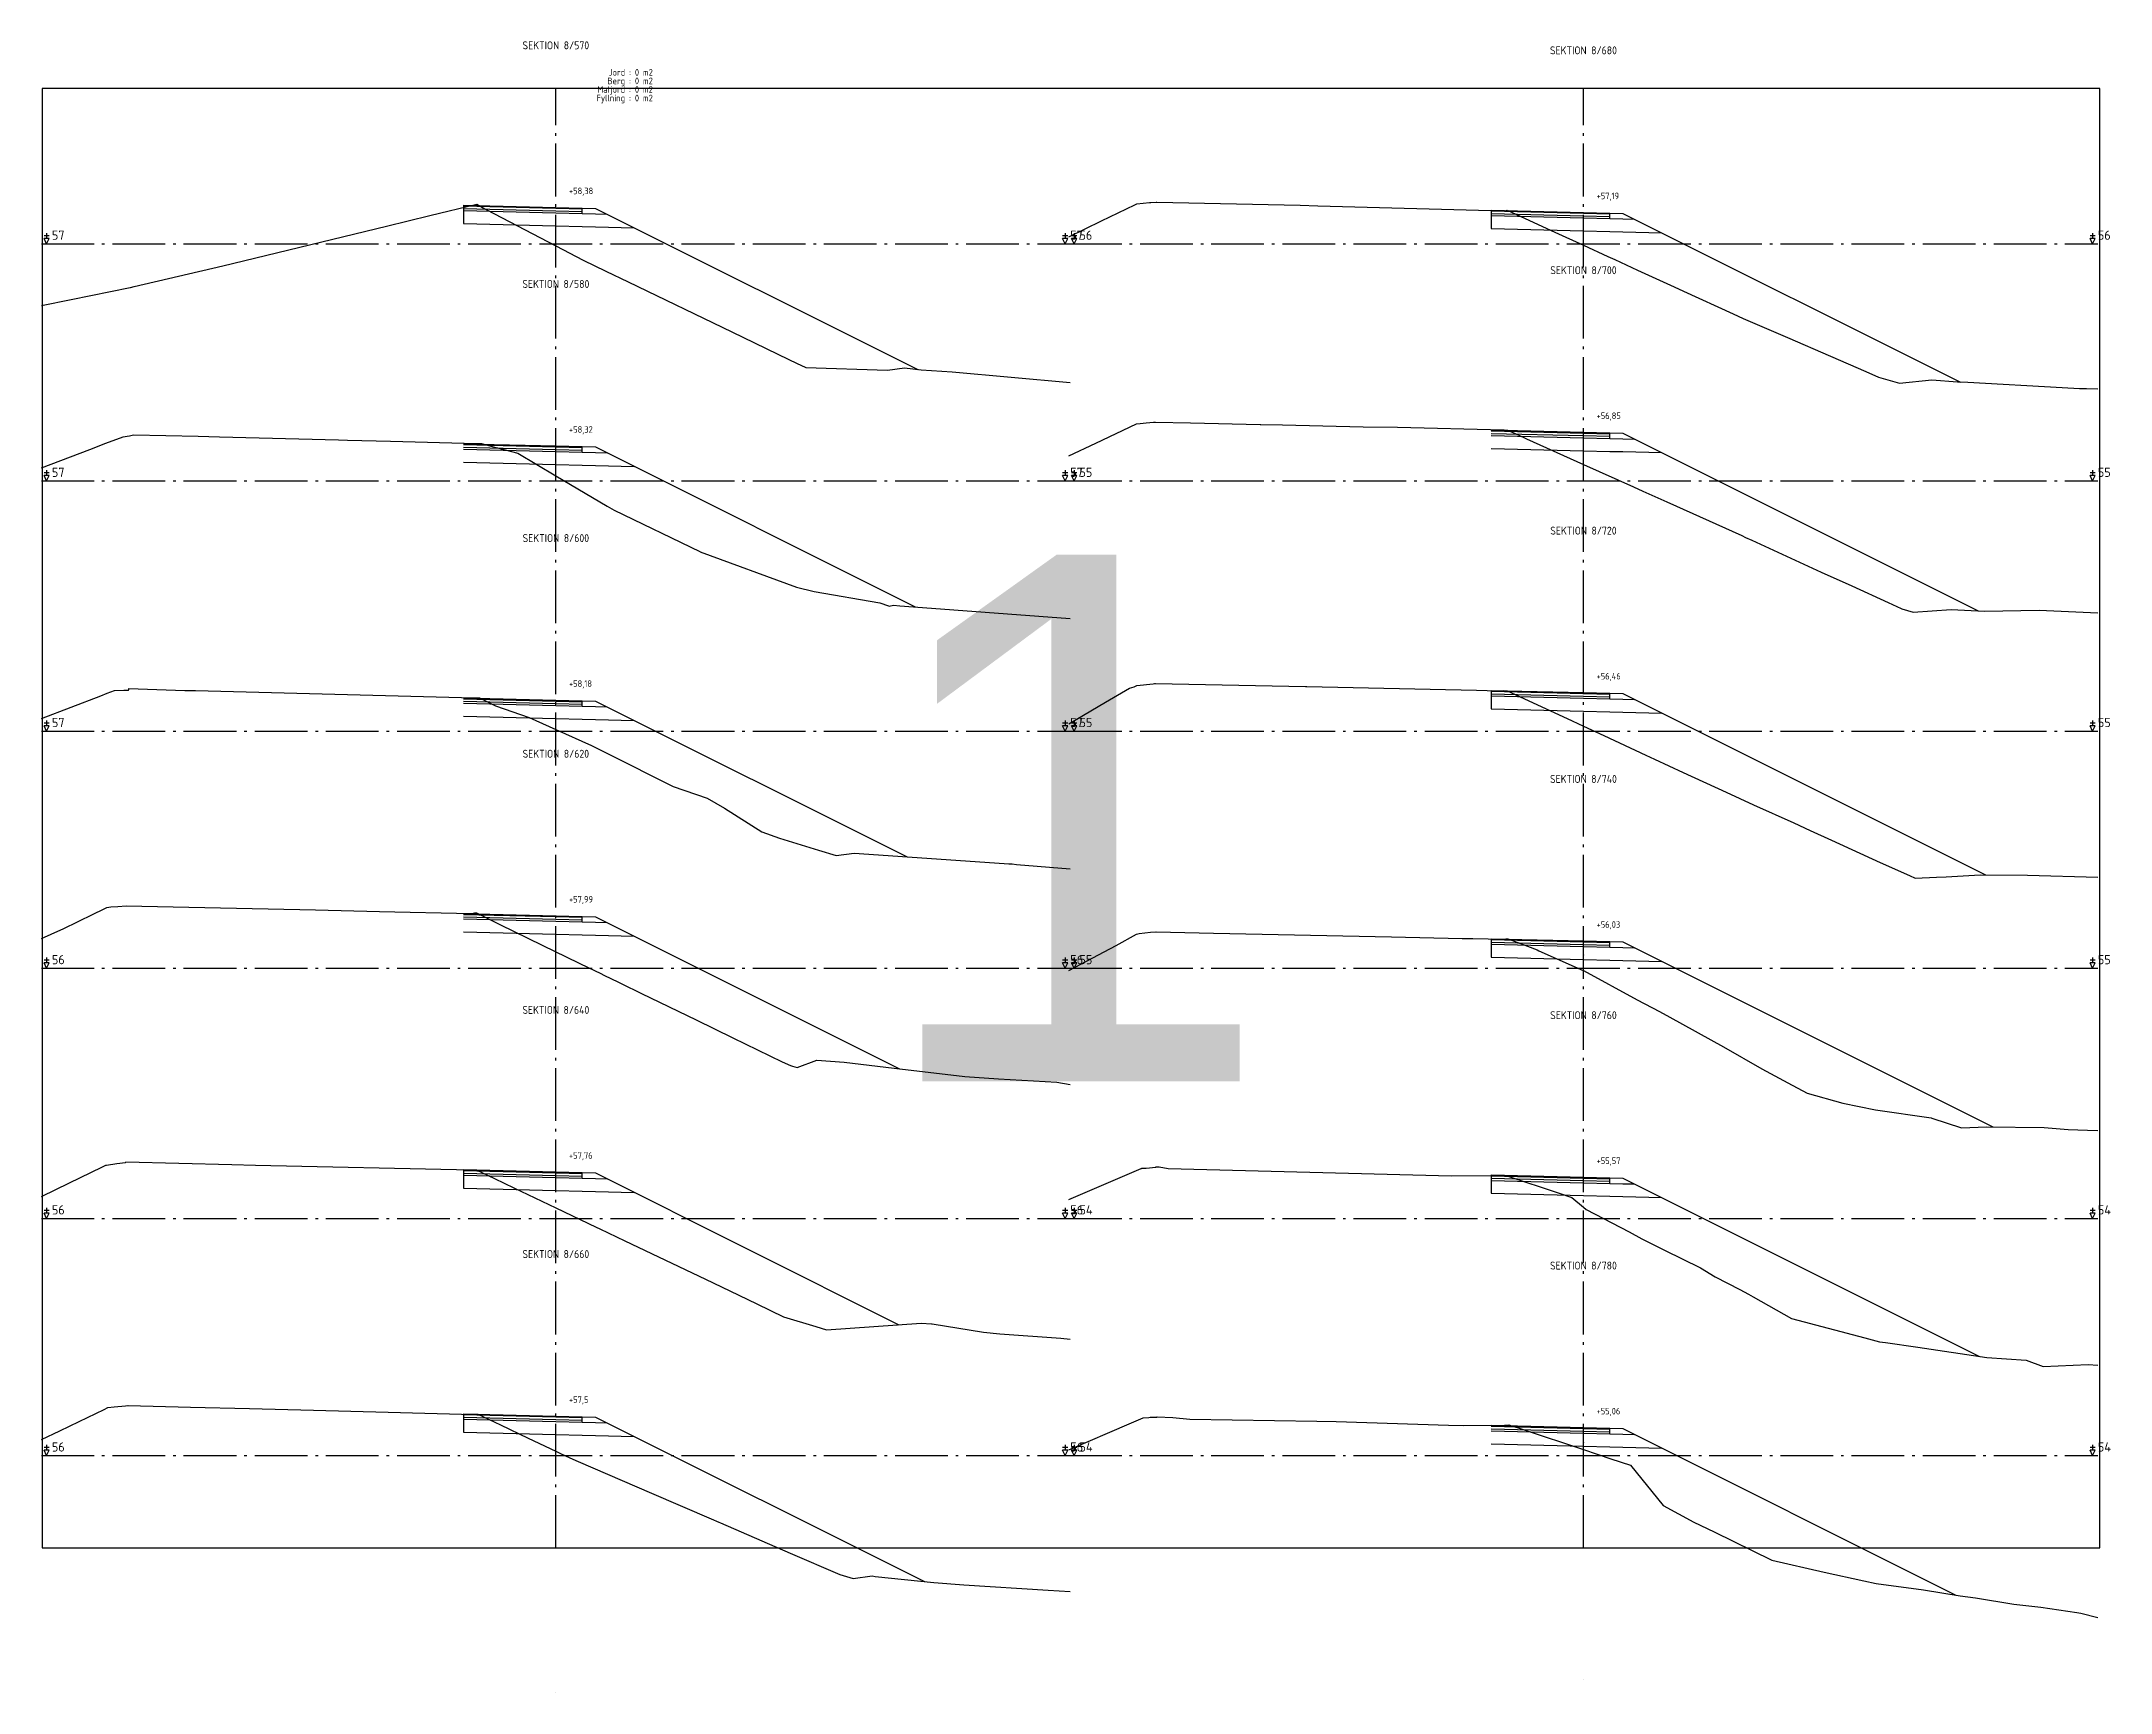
# Model space of a CAD drawing. Header units: metres. Extents: x 164066 to 165347, y 6228109 to 6230364.
# Drawn here: x 164065.9 to 164144.5, y 6229158.7 to 6229221.3 of the extents above; entities that cross this region are included whole.
import ezdxf
from ezdxf.enums import TextEntityAlignment as Align

# ---------------------------------------------------------------- set-up
doc = ezdxf.new("R2010")
doc.units = ezdxf.units.M
doc.header["$LTSCALE"] = 0.1
doc.linetypes.add('CENTRUMLINJE', pattern=[27, 20, -3, 1, -3])
doc.layers.get('DEFPOINTS').update_dxf_attribs({"color": 5})
for name, color, linetype in [('M-000', 7, 'Continuous'), ('M-372A', 3, 'Continuous'), ('M-374C', 6, 'Continuous'), ('M-374D', 4, 'Continuous'), ('M-374E', 4, 'Continuous'), ('M-374F', 4, 'Continuous'), ('M-374G', 4, 'Continuous'), ('M-374O', 4, 'Continuous'), ('M-374P', 4, 'Continuous'), ('M-374Q', 4, 'Continuous'), ('M-378A', 7, 'CENTRUMLINJE'), ('M-378AT', 4, 'Continuous'), ('M-378B', 4, 'CENTRUMLINJE'), ('M-378BT', 4, 'Continuous'), ('M-378CT', 4, 'Continuous'), ('T19202X', 4, 'Continuous')]:
    doc.layers.add(name, color=color, linetype=linetype)
doc.styles.add('ARIAL', font='ARIAL.TTF')
doc.styles.add('ISO35', font='ISO3098', dxfattribs={"height": 3.5})
doc.styles.add('P_ISO_25', font='ISO', dxfattribs={"height": 2.5})
doc.styles.add('P_ISO_30', font='ISO', dxfattribs={"height": 3})

msp = doc.modelspace()

# ---------------------------------------------------------------- linework, layer by layer
at = {"layer": 'DEFPOINTS', "flags": 128}
msp.add_lwpolyline([(164065.944, 6229164.154), (164144.044, 6229164.154), (164144.044, 6229219.554), (164065.944, 6229219.554), (164065.944, 6229164.154)], dxfattribs=at)
at = {"layer": 'M-000'}
msp.add_lwpolyline([(164065.944, 6229164.154), (164144.044, 6229164.154), (164144.044, 6229219.554), (164065.944, 6229219.554), (164065.944, 6229164.154)], dxfattribs=at)
at = {"layer": 'M-372A', "linetype": 'Continuous'}
for points in [[(164065.919, 6229211.312), (164067.047, 6229211.542), (164069.285, 6229211.999), (164069.301, 6229211.997), (164069.441, 6229212.03), (164072.807, 6229212.818), (164079.014, 6229214.323), (164080.666, 6229214.723), (164082.442, 6229215.154), (164082.443, 6229215.154), (164082.444, 6229215.154), (164082.751, 6229214.983), (164082.798, 6229214.956), (164082.805, 6229214.957), (164085.444, 6229213.573), (164086.479, 6229213.031), (164086.484, 6229213.028), (164087.336, 6229212.617), (164088.183, 6229212.208), (164092.127, 6229210.306), (164094.291, 6229209.262), (164094.578, 6229209.124), (164094.932, 6229208.953), (164094.937, 6229208.951), (164098.025, 6229208.85), (164098.682, 6229208.941), (164099.307, 6229208.866), (164100.489, 6229208.786), (164104.969, 6229208.388)], [(164104.919, 6229213.919), (164106.148, 6229214.519), (164107.414, 6229215.137), (164107.489, 6229215.174), (164107.98, 6229215.214), (164108.023, 6229215.218), (164108.226, 6229215.235), (164108.229, 6229215.239), (164108.248, 6229215.232), (164113.688, 6229215.116), (164114.367, 6229215.097), (164121.398, 6229214.904), (164121.465, 6229214.909), (164121.547, 6229214.926), (164122.068, 6229214.687), (164123.36, 6229214.094), (164124.444, 6229213.596), (164125.367, 6229213.173), (164125.632, 6229213.051), (164126.497, 6229212.654), (164127.889, 6229212.015), (164128.242, 6229211.854), (164130.123, 6229210.99), (164130.509, 6229210.823), (164132.187, 6229210.093), (164133.817, 6229209.385), (164135.159, 6229208.801), (164135.638, 6229208.593), (164136.437, 6229208.364), (164137.672, 6229208.49), (164138.637, 6229208.409), (164139.03, 6229208.397), (164142.614, 6229208.198), (164143.274, 6229208.165), (164143.536, 6229208.156), (164143.969, 6229208.146)], [(164065.919, 6229205.142), (164067.752, 6229205.843), (164068.366, 6229206.078), (164069.02, 6229206.328), (164069.172, 6229206.355), (164069.265, 6229206.357), (164069.411, 6229206.405), (164071.865, 6229206.344), (164072.684, 6229206.323), (164077.193, 6229206.211), (164077.538, 6229206.202), (164079.17, 6229206.16), (164082.438, 6229206.075), (164082.502, 6229206.074), (164082.624, 6229206.067), (164083.024, 6229205.961), (164083.228, 6229205.905), (164083.996, 6229205.702), (164085.444, 6229204.843), (164087.391, 6229203.688), (164087.658, 6229203.542), (164090.908, 6229201.973), (164090.927, 6229201.964), (164094.572, 6229200.617), (164095.248, 6229200.457), (164097.745, 6229200.026), (164098.075, 6229199.905), (164098.09, 6229199.898), (164098.253, 6229199.935), (164098.498, 6229199.91), (164099.363, 6229199.849), (164104.969, 6229199.427)], [(164104.919, 6229205.607), (164105.94, 6229206.089), (164107.476, 6229206.815), (164107.616, 6229206.829), (164107.851, 6229206.852), (164108.129, 6229206.878), (164108.199, 6229206.884), (164108.202, 6229206.883), (164109.525, 6229206.855), (164112.17, 6229206.799), (164112.197, 6229206.798), (164113.018, 6229206.779), (164116.081, 6229206.71), (164117.388, 6229206.691), (164121.42, 6229206.593), (164121.439, 6229206.593), (164121.559, 6229206.579), (164121.966, 6229206.396), (164122.287, 6229206.251), (164124.444, 6229205.279), (164126.342, 6229204.424), (164126.703, 6229204.261), (164127.607, 6229203.854), (164130.449, 6229202.573), (164130.596, 6229202.507), (164130.838, 6229202.398), (164133.469, 6229201.193), (164134.624, 6229200.665), (164136.005, 6229200.032), (164136.499, 6229199.806), (164136.533, 6229199.791), (164136.955, 6229199.67), (164138.406, 6229199.77), (164139.67, 6229199.709), (164141.744, 6229199.74), (164143.969, 6229199.643)], [(164065.919, 6229195.632), (164068.17, 6229196.498), (164068.422, 6229196.595), (164068.688, 6229196.698), (164069.045, 6229196.705), (164069.229, 6229196.713), (164069.241, 6229196.742), (164069.241, 6229196.767), (164071.358, 6229196.701), (164071.769, 6229196.691), (164082.35, 6229196.417), (164082.526, 6229196.415), (164082.541, 6229196.415), (164083.023, 6229196.18), (164083.158, 6229196.113), (164084.428, 6229195.669), (164085.444, 6229195.213), (164086.799, 6229194.606), (164087.408, 6229194.303), (164089.892, 6229193.049), (164091.184, 6229192.609), (164091.846, 6229192.226), (164093.264, 6229191.331), (164093.935, 6229191.091), (164095.415, 6229190.633), (164096.087, 6229190.433), (164096.763, 6229190.514), (164102.462, 6229190.133), (164102.63, 6229190.118), (164102.759, 6229190.11), (164102.921, 6229190.095), (164104.969, 6229189.925)], [(164104.919, 6229195.435), (164106.305, 6229196.255), (164107.215, 6229196.79), (164107.39, 6229196.835), (164107.499, 6229196.89), (164108.11, 6229196.95), (164108.164, 6229196.956), (164108.205, 6229196.958), (164108.207, 6229196.959), (164113.899, 6229196.842), (164113.94, 6229196.841), (164120.38, 6229196.709), (164120.786, 6229196.7), (164121.407, 6229196.688), (164121.415, 6229196.689), (164121.545, 6229196.687), (164122.176, 6229196.394), (164124.014, 6229195.539), (164124.444, 6229195.339), (164125.212, 6229194.982), (164126.808, 6229194.241), (164127.137, 6229194.088), (164128.223, 6229193.583), (164129.865, 6229192.834), (164130.904, 6229192.361), (164132.428, 6229191.666), (164133.052, 6229191.382), (164133.863, 6229191.012), (164135.705, 6229190.172), (164136.814, 6229189.667), (164137.029, 6229189.569), (164137.845, 6229189.604), (164138.216, 6229189.619), (164139.501, 6229189.701), (164141.3, 6229189.68), (164143.969, 6229189.606)], [(164065.919, 6229187.285), (164066.658, 6229187.613), (164066.741, 6229187.653), (164067.885, 6229188.205), (164068.272, 6229188.391), (164068.408, 6229188.456), (164068.555, 6229188.48), (164068.817, 6229188.501), (164069.132, 6229188.527), (164069.141, 6229188.525), (164070.926, 6229188.485), (164076.325, 6229188.366), (164078.757, 6229188.312), (164082.254, 6229188.235), (164082.355, 6229188.251), (164082.437, 6229188.249), (164083.063, 6229187.943), (164083.322, 6229187.817), (164085.444, 6229186.781), (164085.787, 6229186.614), (164086.383, 6229186.323), (164087.153, 6229185.947), (164087.262, 6229185.894), (164087.824, 6229185.62), (164087.928, 6229185.569), (164088.696, 6229185.197), (164090.773, 6229184.189), (164092.161, 6229183.516), (164094.038, 6229182.605), (164094.346, 6229182.456), (164094.421, 6229182.433), (164094.605, 6229182.378), (164095.345, 6229182.667), (164096.386, 6229182.587), (164098.286, 6229182.357), (164100.971, 6229182.044), (164102.239, 6229181.955), (164104.458, 6229181.823), (164104.969, 6229181.737)], [(164104.919, 6229186.061), (164106.706, 6229187.017), (164107.48, 6229187.447), (164107.585, 6229187.469), (164108.009, 6229187.521), (164108.211, 6229187.538), (164108.233, 6229187.534), (164110.4, 6229187.488), (164117.163, 6229187.343), (164119.846, 6229187.286), (164119.978, 6229187.283), (164120.249, 6229187.277), (164121.413, 6229187.254), (164121.497, 6229187.262), (164121.575, 6229187.265), (164122.05, 6229187.09), (164122.689, 6229186.855), (164122.749, 6229186.814), (164124.435, 6229186.072), (164124.444, 6229186.067), (164126.487, 6229184.954), (164127.327, 6229184.505), (164127.727, 6229184.299), (164129.76, 6229183.172), (164131.209, 6229182.339), (164132.195, 6229181.808), (164132.94, 6229181.415), (164134.282, 6229181.034), (164135.525, 6229180.78), (164137.644, 6229180.467), (164137.647, 6229180.467), (164137.661, 6229180.466), (164138.792, 6229180.091), (164139.744, 6229180.132), (164141.929, 6229180.107), (164142.842, 6229180.033), (164143.573, 6229180), (164143.969, 6229179.988)], [(164065.919, 6229177.492), (164066.989, 6229178.007), (164067.376, 6229178.193), (164068.242, 6229178.61), (164068.371, 6229178.672), (164068.389, 6229178.674), (164068.78, 6229178.736), (164069.111, 6229178.772), (164069.112, 6229178.777), (164069.129, 6229178.798), (164073.144, 6229178.701), (164074.046, 6229178.679), (164082.26, 6229178.497), (164082.292, 6229178.502), (164082.414, 6229178.498), (164083.115, 6229178.164), (164083.845, 6229177.817), (164085.444, 6229177.055), (164086.978, 6229176.325), (164087.117, 6229176.258), (164088.067, 6229175.806), (164091.123, 6229174.351), (164092.045, 6229173.912), (164093.077, 6229173.412), (164094.083, 6229172.924), (164095.308, 6229172.554), (164095.718, 6229172.431), (164099.308, 6229172.679), (164099.695, 6229172.659), (164099.728, 6229172.657), (164101.675, 6229172.331), (164102.294, 6229172.274), (164104.604, 6229172.104), (164104.969, 6229172.072)], [(164104.919, 6229177.37), (164107.661, 6229178.554), (164107.673, 6229178.555), (164107.685, 6229178.564), (164107.686, 6229178.564), (164107.845, 6229178.565), (164108.212, 6229178.596), (164108.214, 6229178.616), (164108.345, 6229178.613), (164108.682, 6229178.545), (164119.436, 6229178.271), (164121.438, 6229178.29), (164121.543, 6229178.266), (164121.565, 6229178.263), (164121.576, 6229178.259), (164123.482, 6229177.625), (164124.008, 6229177.45), (164124.444, 6229177.079), (164124.541, 6229176.996), (164126.183, 6229176.151), (164126.665, 6229175.886), (164127.517, 6229175.448), (164128.886, 6229174.784), (164129.447, 6229174.44), (164130.377, 6229173.955), (164130.703, 6229173.78), (164130.886, 6229173.68), (164132.345, 6229172.852), (164135.123, 6229172.12), (164135.685, 6229171.976), (164135.903, 6229171.945), (164137.134, 6229171.763), (164139.754, 6229171.374), (164141.251, 6229171.271), (164141.889, 6229171.038), (164143.595, 6229171.105), (164143.969, 6229171.088)], [(164065.919, 6229168.259), (164066.619, 6229168.596), (164067.351, 6229168.949), (164068.299, 6229169.405), (164068.446, 6229169.476), (164068.683, 6229169.497), (164069.11, 6229169.534), (164069.202, 6229169.547), (164069.204, 6229169.553), (164069.217, 6229169.549), (164071.577, 6229169.492), (164073.82, 6229169.438), (164076.247, 6229169.371), (164079.076, 6229169.294), (164082.331, 6229169.205), (164082.434, 6229169.228), (164082.486, 6229169.226), (164083.345, 6229168.818), (164084.395, 6229168.317), (164085.444, 6229167.818), (164085.62, 6229167.734), (164085.974, 6229167.566), (164086.294, 6229167.427), (164089.076, 6229166.225), (164091.344, 6229165.245), (164091.629, 6229165.122), (164091.688, 6229165.097), (164093.258, 6229164.418), (164094.34, 6229163.951), (164096.228, 6229163.135), (164096.73, 6229162.984), (164097.449, 6229163.084), (164097.561, 6229163.066), (164099.787, 6229162.829), (164100.934, 6229162.748), (164104.129, 6229162.544), (164104.969, 6229162.489)], [(164104.919, 6229167.864), (164107.197, 6229168.853), (164107.644, 6229169.047), (164107.728, 6229169.084), (164107.954, 6229169.099), (164108, 6229169.113), (164108.195, 6229169.114), (164108.259, 6229169.115), (164108.261, 6229169.117), (164108.865, 6229169.103), (164109.501, 6229169.033), (164114.322, 6229168.956), (164115.053, 6229168.942), (164119.324, 6229168.812), (164119.904, 6229168.8), (164121.444, 6229168.804), (164121.607, 6229168.813), (164121.644, 6229168.808), (164121.675, 6229168.798), (164121.788, 6229168.76), (164121.934, 6229168.712), (164122.159, 6229168.637), (164124.444, 6229167.877), (164125.482, 6229167.531), (164126.232, 6229167.282), (164127.47, 6229165.751), (164128.634, 6229165.123), (164129.4, 6229164.763), (164131.598, 6229163.68), (164133.578, 6229163.223), (164135.079, 6229162.899), (164135.553, 6229162.802), (164137.347, 6229162.555), (164138.747, 6229162.332), (164139.319, 6229162.255), (164140.782, 6229162.01), (164141.802, 6229161.897), (164143.163, 6229161.694), (164143.315, 6229161.674), (164143.969, 6229161.511)]]:
    msp.add_lwpolyline(points, dxfattribs=at)
at = {"layer": 'M-374C', "linetype": 'Continuous'}
for points in [[(164081.944, 6229215.123), (164085.444, 6229215.036), (164086.444, 6229215.011), (164086.944, 6229214.998), (164099.177, 6229208.882)], [(164120.944, 6229214.933), (164124.444, 6229214.846), (164125.444, 6229214.821), (164125.944, 6229214.808), (164138.749, 6229208.406)], [(164120.944, 6229206.587), (164124.444, 6229206.499), (164125.444, 6229206.474), (164125.944, 6229206.462), (164139.426, 6229199.721)], [(164081.944, 6229206.065), (164085.444, 6229205.978), (164086.444, 6229205.953), (164086.944, 6229205.94), (164099.087, 6229199.869)], [(164081.944, 6229196.419), (164085.444, 6229196.331), (164086.444, 6229196.306), (164086.944, 6229196.294), (164098.772, 6229190.38)], [(164120.944, 6229196.701), (164124.444, 6229196.613), (164125.444, 6229196.588), (164125.944, 6229196.576), (164139.697, 6229189.699)], [(164081.944, 6229188.232), (164085.444, 6229188.145), (164086.444, 6229188.12), (164086.944, 6229188.107), (164098.492, 6229182.333)], [(164120.944, 6229187.274), (164124.444, 6229187.187), (164125.444, 6229187.162), (164125.944, 6229187.149), (164139.983, 6229180.13)], [(164081.944, 6229178.506), (164085.444, 6229178.419), (164086.444, 6229178.394), (164086.944, 6229178.381), (164098.464, 6229172.621)], [(164120.944, 6229178.308), (164124.444, 6229178.22), (164125.444, 6229178.195), (164125.944, 6229178.183), (164139.479, 6229171.415)], [(164081.944, 6229169.24), (164085.444, 6229169.152), (164086.444, 6229169.127), (164086.944, 6229169.115), (164099.441, 6229162.866)], [(164120.944, 6229168.801), (164124.444, 6229168.714), (164125.444, 6229168.689), (164125.944, 6229168.676), (164138.578, 6229162.359)]]:
    msp.add_lwpolyline(points, dxfattribs=at)
at = {"layer": 'M-374D', "linetype": 'Continuous'}
for points in [[(164081.944, 6229215.123), (164081.944, 6229214.423), (164085.444, 6229214.336), (164085.444, 6229214.336), (164086.444, 6229214.311), (164086.944, 6229214.298), (164088.418, 6229214.261)], [(164120.944, 6229214.933), (164120.944, 6229214.233), (164124.444, 6229214.146), (164124.444, 6229214.146), (164125.444, 6229214.121), (164125.944, 6229214.108), (164127.418, 6229214.072)], [(164081.944, 6229205.365), (164085.444, 6229205.277), (164085.444, 6229205.278), (164086.444, 6229205.253), (164086.944, 6229205.24), (164088.418, 6229205.203)], [(164120.944, 6229205.887), (164124.444, 6229205.799), (164124.444, 6229205.799), (164125.444, 6229205.774), (164125.944, 6229205.762), (164127.418, 6229205.725)], [(164120.944, 6229196.701), (164120.944, 6229196), (164124.444, 6229195.913), (164124.444, 6229195.913), (164125.444, 6229195.888), (164125.944, 6229195.876), (164127.418, 6229195.839)], [(164081.944, 6229195.719), (164085.444, 6229195.631), (164085.444, 6229195.631), (164086.444, 6229195.606), (164086.944, 6229195.594), (164088.418, 6229195.557)], [(164081.944, 6229187.532), (164085.444, 6229187.445), (164085.444, 6229187.445), (164086.444, 6229187.42), (164086.944, 6229187.407), (164088.418, 6229187.371)], [(164120.944, 6229187.274), (164120.944, 6229186.574), (164124.444, 6229186.486), (164124.444, 6229186.487), (164125.444, 6229186.462), (164125.944, 6229186.449), (164127.418, 6229186.412)], [(164081.944, 6229178.506), (164081.944, 6229177.806), (164085.444, 6229177.718), (164085.444, 6229177.719), (164086.444, 6229177.694), (164086.944, 6229177.681), (164088.418, 6229177.644)], [(164120.944, 6229178.308), (164120.944, 6229177.608), (164124.444, 6229177.52), (164124.444, 6229177.52), (164125.444, 6229177.495), (164125.944, 6229177.483), (164127.418, 6229177.446)], [(164081.944, 6229169.24), (164081.944, 6229168.54), (164085.444, 6229168.452), (164085.444, 6229168.452), (164086.444, 6229168.427), (164086.944, 6229168.415), (164088.418, 6229168.378)], [(164120.944, 6229168.101), (164124.444, 6229168.014), (164124.444, 6229168.014), (164125.444, 6229167.989), (164125.944, 6229167.976), (164127.418, 6229167.939)]]:
    msp.add_lwpolyline(points, dxfattribs=at)
at = {"layer": 'M-374E', "linetype": 'Continuous'}
for points in [[(164081.944, 6229215.123), (164081.944, 6229214.913), (164085.444, 6229214.826), (164085.444, 6229214.826), (164086.444, 6229214.801), (164086.944, 6229214.788), (164087.386, 6229214.777)], [(164120.944, 6229214.933), (164120.944, 6229214.723), (164124.444, 6229214.636), (164124.444, 6229214.636), (164125.444, 6229214.611), (164125.944, 6229214.598), (164126.386, 6229214.587)], [(164120.944, 6229206.377), (164124.444, 6229206.289), (164124.444, 6229206.289), (164125.444, 6229206.264), (164125.944, 6229206.252), (164126.386, 6229206.241)], [(164081.944, 6229205.855), (164085.444, 6229205.767), (164085.444, 6229205.768), (164086.444, 6229205.743), (164086.944, 6229205.73), (164087.386, 6229205.719)], [(164081.944, 6229196.209), (164085.444, 6229196.121), (164085.444, 6229196.121), (164086.444, 6229196.096), (164086.944, 6229196.084), (164087.386, 6229196.073)], [(164120.944, 6229196.701), (164120.944, 6229196.49), (164124.444, 6229196.403), (164124.444, 6229196.403), (164125.444, 6229196.378), (164125.944, 6229196.366), (164126.386, 6229196.355)], [(164081.944, 6229188.022), (164085.444, 6229187.935), (164085.444, 6229187.935), (164086.444, 6229187.91), (164086.944, 6229187.897), (164087.386, 6229187.886)], [(164120.944, 6229187.274), (164120.944, 6229187.064), (164124.444, 6229186.976), (164124.444, 6229186.977), (164125.444, 6229186.952), (164125.944, 6229186.939), (164126.386, 6229186.928)], [(164081.944, 6229178.506), (164081.944, 6229178.296), (164085.444, 6229178.208), (164085.444, 6229178.209), (164086.444, 6229178.184), (164086.944, 6229178.171), (164087.386, 6229178.16)], [(164120.944, 6229178.308), (164120.944, 6229178.098), (164124.444, 6229178.01), (164124.444, 6229178.01), (164125.444, 6229177.985), (164125.944, 6229177.973), (164126.386, 6229177.962)], [(164081.944, 6229169.24), (164081.944, 6229169.03), (164085.444, 6229168.942), (164085.444, 6229168.942), (164086.444, 6229168.917), (164086.944, 6229168.905), (164087.386, 6229168.894)], [(164120.944, 6229168.591), (164124.444, 6229168.504), (164124.444, 6229168.504), (164125.444, 6229168.479), (164125.944, 6229168.466), (164126.386, 6229168.455)]]:
    msp.add_lwpolyline(points, dxfattribs=at)
at = {"layer": 'M-374F', "linetype": 'Continuous'}
for points in [[(164081.944, 6229215.123), (164081.944, 6229214.913), (164085.444, 6229214.826), (164086.444, 6229214.801), (164086.444, 6229215.011), (164086.944, 6229214.998), (164086.944, 6229214.998)], [(164120.944, 6229214.933), (164120.944, 6229214.723), (164124.444, 6229214.636), (164125.444, 6229214.611), (164125.444, 6229214.821), (164125.944, 6229214.808), (164125.944, 6229214.808)], [(164120.944, 6229206.377), (164124.444, 6229206.289), (164125.444, 6229206.264), (164125.444, 6229206.474), (164125.944, 6229206.462), (164125.944, 6229206.462)], [(164081.944, 6229205.855), (164085.444, 6229205.768), (164086.444, 6229205.743), (164086.444, 6229205.953), (164086.944, 6229205.94), (164086.944, 6229205.94)], [(164081.944, 6229196.209), (164085.444, 6229196.121), (164086.444, 6229196.096), (164086.444, 6229196.306), (164086.944, 6229196.294), (164086.944, 6229196.294)], [(164120.944, 6229196.701), (164120.944, 6229196.491), (164124.444, 6229196.403), (164125.444, 6229196.378), (164125.444, 6229196.588), (164125.944, 6229196.576), (164125.944, 6229196.576)], [(164081.944, 6229188.022), (164085.444, 6229187.935), (164086.444, 6229187.91), (164086.444, 6229188.12), (164086.944, 6229188.107), (164086.944, 6229188.107)], [(164120.944, 6229187.274), (164120.944, 6229187.064), (164124.444, 6229186.977), (164125.444, 6229186.952), (164125.444, 6229187.162), (164125.944, 6229187.149), (164125.944, 6229187.149)], [(164081.944, 6229178.506), (164081.944, 6229178.296), (164085.444, 6229178.209), (164086.444, 6229178.184), (164086.444, 6229178.394), (164086.944, 6229178.381), (164086.944, 6229178.381)], [(164120.944, 6229178.308), (164120.944, 6229178.098), (164124.444, 6229178.01), (164125.444, 6229177.985), (164125.444, 6229178.195), (164125.944, 6229178.183), (164125.944, 6229178.183)], [(164081.944, 6229169.24), (164081.944, 6229169.03), (164085.444, 6229168.942), (164086.444, 6229168.917), (164086.444, 6229169.127), (164086.944, 6229169.115), (164086.944, 6229169.115)], [(164120.944, 6229168.591), (164124.444, 6229168.504), (164125.444, 6229168.479), (164125.444, 6229168.689), (164125.944, 6229168.676), (164125.944, 6229168.676)]]:
    msp.add_lwpolyline(points, dxfattribs=at)
at = {"layer": 'M-374G', "linetype": 'Continuous'}
for points in [[(164081.944, 6229215.123), (164081.944, 6229214.993), (164085.444, 6229214.906), (164086.444, 6229214.881), (164086.444, 6229215.011), (164086.944, 6229214.998), (164086.944, 6229214.998)], [(164120.944, 6229214.933), (164120.944, 6229214.803), (164124.444, 6229214.716), (164125.444, 6229214.691), (164125.444, 6229214.821), (164125.944, 6229214.808), (164125.944, 6229214.808)], [(164120.944, 6229206.457), (164124.444, 6229206.369), (164125.444, 6229206.344), (164125.444, 6229206.474), (164125.944, 6229206.462), (164125.944, 6229206.462)], [(164081.944, 6229205.935), (164085.444, 6229205.848), (164086.444, 6229205.823), (164086.444, 6229205.953), (164086.944, 6229205.94), (164086.944, 6229205.94)], [(164081.944, 6229196.289), (164085.444, 6229196.201), (164086.444, 6229196.176), (164086.444, 6229196.306), (164086.944, 6229196.294), (164086.944, 6229196.294)], [(164120.944, 6229196.701), (164120.944, 6229196.571), (164124.444, 6229196.483), (164125.444, 6229196.458), (164125.444, 6229196.588), (164125.944, 6229196.576), (164125.944, 6229196.576)], [(164081.944, 6229188.102), (164085.444, 6229188.015), (164086.444, 6229187.99), (164086.444, 6229188.12), (164086.944, 6229188.107), (164086.944, 6229188.107)], [(164120.944, 6229187.274), (164120.944, 6229187.144), (164124.444, 6229187.057), (164125.444, 6229187.032), (164125.444, 6229187.162), (164125.944, 6229187.149), (164125.944, 6229187.149)], [(164081.944, 6229178.506), (164081.944, 6229178.376), (164085.444, 6229178.289), (164086.444, 6229178.264), (164086.444, 6229178.394), (164086.944, 6229178.381), (164086.944, 6229178.381)], [(164120.944, 6229178.308), (164120.944, 6229178.178), (164124.444, 6229178.09), (164125.444, 6229178.065), (164125.444, 6229178.195), (164125.944, 6229178.183), (164125.944, 6229178.183)], [(164081.944, 6229169.24), (164081.944, 6229169.11), (164085.444, 6229169.022), (164086.444, 6229168.997), (164086.444, 6229169.127), (164086.944, 6229169.115), (164086.944, 6229169.115)], [(164120.944, 6229168.671), (164124.444, 6229168.584), (164125.444, 6229168.559), (164125.444, 6229168.689), (164125.944, 6229168.676), (164125.944, 6229168.676)]]:
    msp.add_lwpolyline(points, dxfattribs=at)
at = {"layer": 'M-374O', "linetype": 'Continuous'}
for points in [[(164081.944, 6229215.123), (164081.944, 6229215.088), (164085.444, 6229215.001), (164086.444, 6229214.976), (164086.444, 6229215.011), (164086.944, 6229214.998), (164086.944, 6229214.998)], [(164120.944, 6229214.933), (164120.944, 6229214.898), (164124.444, 6229214.811), (164125.444, 6229214.786), (164125.444, 6229214.821), (164125.944, 6229214.808), (164125.944, 6229214.808)], [(164120.944, 6229206.552), (164124.444, 6229206.464), (164125.444, 6229206.439), (164125.444, 6229206.474), (164125.944, 6229206.462), (164125.944, 6229206.462)], [(164081.944, 6229206.03), (164085.444, 6229205.943), (164086.444, 6229205.918), (164086.444, 6229205.953), (164086.944, 6229205.94), (164086.944, 6229205.94)], [(164081.944, 6229196.384), (164085.444, 6229196.296), (164086.444, 6229196.271), (164086.444, 6229196.306), (164086.944, 6229196.294), (164086.944, 6229196.294)], [(164120.944, 6229196.701), (164120.944, 6229196.666), (164124.444, 6229196.578), (164125.444, 6229196.553), (164125.444, 6229196.588), (164125.944, 6229196.576), (164125.944, 6229196.576)], [(164081.944, 6229188.197), (164085.444, 6229188.11), (164086.444, 6229188.085), (164086.444, 6229188.12), (164086.944, 6229188.107), (164086.944, 6229188.107)], [(164120.944, 6229187.274), (164120.944, 6229187.239), (164124.444, 6229187.152), (164125.444, 6229187.127), (164125.444, 6229187.162), (164125.944, 6229187.149), (164125.944, 6229187.149)], [(164081.944, 6229178.506), (164081.944, 6229178.471), (164085.444, 6229178.384), (164086.444, 6229178.359), (164086.444, 6229178.394), (164086.944, 6229178.381), (164086.944, 6229178.381)], [(164120.944, 6229178.308), (164120.944, 6229178.273), (164124.444, 6229178.185), (164125.444, 6229178.16), (164125.444, 6229178.195), (164125.944, 6229178.183), (164125.944, 6229178.183)], [(164081.944, 6229169.24), (164081.944, 6229169.205), (164085.444, 6229169.117), (164086.444, 6229169.092), (164086.444, 6229169.127), (164086.944, 6229169.115), (164086.944, 6229169.115)], [(164120.944, 6229168.766), (164124.444, 6229168.679), (164125.444, 6229168.654), (164125.444, 6229168.689), (164125.944, 6229168.676), (164125.944, 6229168.676)]]:
    msp.add_lwpolyline(points, dxfattribs=at)
at = {"layer": 'M-374P', "linetype": 'Continuous'}
for points in [[(164081.944, 6229215.123), (164081.944, 6229214.993), (164085.444, 6229214.906), (164086.444, 6229214.881), (164086.444, 6229215.011), (164086.944, 6229214.998), (164086.944, 6229214.998)], [(164120.944, 6229214.933), (164120.944, 6229214.803), (164124.444, 6229214.716), (164125.444, 6229214.691), (164125.444, 6229214.821), (164125.944, 6229214.808), (164125.944, 6229214.808)], [(164120.944, 6229206.457), (164124.444, 6229206.369), (164125.444, 6229206.344), (164125.444, 6229206.474), (164125.944, 6229206.462), (164125.944, 6229206.462)], [(164081.944, 6229205.935), (164085.444, 6229205.848), (164086.444, 6229205.823), (164086.444, 6229205.953), (164086.944, 6229205.94), (164086.944, 6229205.94)], [(164081.944, 6229196.289), (164085.444, 6229196.201), (164086.444, 6229196.176), (164086.444, 6229196.306), (164086.944, 6229196.294), (164086.944, 6229196.294)], [(164120.944, 6229196.701), (164120.944, 6229196.571), (164124.444, 6229196.483), (164125.444, 6229196.458), (164125.444, 6229196.588), (164125.944, 6229196.576), (164125.944, 6229196.576)], [(164081.944, 6229188.102), (164085.444, 6229188.015), (164086.444, 6229187.99), (164086.444, 6229188.12), (164086.944, 6229188.107), (164086.944, 6229188.107)], [(164120.944, 6229187.274), (164120.944, 6229187.144), (164124.444, 6229187.057), (164125.444, 6229187.032), (164125.444, 6229187.162), (164125.944, 6229187.149), (164125.944, 6229187.149)], [(164081.944, 6229178.506), (164081.944, 6229178.376), (164085.444, 6229178.289), (164086.444, 6229178.264), (164086.444, 6229178.394), (164086.944, 6229178.381), (164086.944, 6229178.381)], [(164120.944, 6229178.308), (164120.944, 6229178.178), (164124.444, 6229178.09), (164125.444, 6229178.065), (164125.444, 6229178.195), (164125.944, 6229178.183), (164125.944, 6229178.183)], [(164081.944, 6229169.24), (164081.944, 6229169.11), (164085.444, 6229169.022), (164086.444, 6229168.997), (164086.444, 6229169.127), (164086.944, 6229169.115), (164086.944, 6229169.115)], [(164120.944, 6229168.671), (164124.444, 6229168.584), (164125.444, 6229168.559), (164125.444, 6229168.689), (164125.944, 6229168.676), (164125.944, 6229168.676)]]:
    msp.add_lwpolyline(points, dxfattribs=at)
at = {"layer": 'M-374Q', "linetype": 'Continuous'}
for points in [[(164081.944, 6229215.123), (164081.944, 6229214.423), (164085.444, 6229214.336), (164085.444, 6229214.336), (164086.444, 6229214.311), (164086.944, 6229214.298), (164088.418, 6229214.261)], [(164120.944, 6229214.933), (164120.944, 6229214.233), (164124.444, 6229214.146), (164124.444, 6229214.146), (164125.444, 6229214.121), (164125.944, 6229214.108), (164127.418, 6229214.072)], [(164081.944, 6229205.365), (164085.444, 6229205.277), (164085.444, 6229205.278), (164086.444, 6229205.253), (164086.944, 6229205.24), (164088.418, 6229205.203)], [(164120.944, 6229205.887), (164124.444, 6229205.799), (164124.444, 6229205.799), (164125.444, 6229205.774), (164125.944, 6229205.762), (164127.418, 6229205.725)], [(164120.944, 6229196.701), (164120.944, 6229196), (164124.444, 6229195.913), (164124.444, 6229195.913), (164125.444, 6229195.888), (164125.944, 6229195.876), (164127.418, 6229195.839)], [(164081.944, 6229195.719), (164085.444, 6229195.631), (164085.444, 6229195.631), (164086.444, 6229195.606), (164086.944, 6229195.594), (164088.418, 6229195.557)], [(164081.944, 6229187.532), (164085.444, 6229187.445), (164085.444, 6229187.445), (164086.444, 6229187.42), (164086.944, 6229187.407), (164088.418, 6229187.371)], [(164120.944, 6229187.274), (164120.944, 6229186.574), (164124.444, 6229186.486), (164124.444, 6229186.487), (164125.444, 6229186.462), (164125.944, 6229186.449), (164127.418, 6229186.412)], [(164081.944, 6229178.506), (164081.944, 6229177.806), (164085.444, 6229177.718), (164085.444, 6229177.719), (164086.444, 6229177.694), (164086.944, 6229177.681), (164088.418, 6229177.644)], [(164120.944, 6229178.308), (164120.944, 6229177.608), (164124.444, 6229177.52), (164124.444, 6229177.52), (164125.444, 6229177.495), (164125.944, 6229177.483), (164127.418, 6229177.446)], [(164081.944, 6229169.24), (164081.944, 6229168.54), (164085.444, 6229168.452), (164085.444, 6229168.452), (164086.444, 6229168.427), (164086.944, 6229168.415), (164088.418, 6229168.378)], [(164120.944, 6229168.101), (164124.444, 6229168.014), (164124.444, 6229168.014), (164125.444, 6229167.989), (164125.944, 6229167.976), (164127.418, 6229167.939)]]:
    msp.add_lwpolyline(points, dxfattribs=at)
at = {"layer": 'M-378A'}
for p, q in [((164065.919, 6229213.654), (164104.969, 6229213.654)), ((164104.919, 6229213.654), (164143.969, 6229213.654)), ((164065.919, 6229204.654), (164104.969, 6229204.654)), ((164104.919, 6229204.654), (164143.969, 6229204.654)), ((164065.919, 6229195.154), (164104.969, 6229195.154)), ((164104.919, 6229195.154), (164143.969, 6229195.154)), ((164065.919, 6229186.154), (164104.969, 6229186.154)), ((164104.919, 6229186.154), (164143.969, 6229186.154)), ((164065.919, 6229176.654), (164104.969, 6229176.654)), ((164104.919, 6229176.654), (164143.969, 6229176.654)), ((164065.919, 6229167.654), (164104.969, 6229167.654)), ((164104.919, 6229167.654), (164143.969, 6229167.654))]:
    msp.add_line(p, q, dxfattribs=at)
at = {"layer": 'M-378AT'}
for p, q in [((164066.119, 6229214.054), (164066.119, 6229213.854)), ((164104.769, 6229214.054), (164104.769, 6229213.854)), ((164105.119, 6229214.054), (164105.119, 6229213.854)), ((164143.769, 6229214.054), (164143.769, 6229213.854)), ((164066.219, 6229213.954), (164066.019, 6229213.954)), ((164066.119, 6229213.654), (164066.019, 6229213.854)), ((164066.219, 6229213.854), (164066.019, 6229213.854)), ((164066.119, 6229213.654), (164066.219, 6229213.854)), ((164104.869, 6229213.954), (164104.669, 6229213.954)), ((164104.769, 6229213.654), (164104.669, 6229213.854)), ((164104.869, 6229213.854), (164104.669, 6229213.854)), ((164104.769, 6229213.654), (164104.869, 6229213.854)), ((164105.219, 6229213.954), (164105.019, 6229213.954)), ((164105.119, 6229213.654), (164105.019, 6229213.854)), ((164105.219, 6229213.854), (164105.019, 6229213.854)), ((164105.119, 6229213.654), (164105.219, 6229213.854)), ((164143.869, 6229213.954), (164143.669, 6229213.954)), ((164143.769, 6229213.654), (164143.669, 6229213.854)), ((164143.869, 6229213.854), (164143.669, 6229213.854)), ((164143.769, 6229213.654), (164143.869, 6229213.854)), ((164066.219, 6229204.954), (164066.019, 6229204.954)), ((164066.119, 6229204.654), (164066.019, 6229204.854)), ((164066.219, 6229204.854), (164066.019, 6229204.854)), ((164066.119, 6229205.054), (164066.119, 6229204.854)), ((164066.119, 6229204.654), (164066.219, 6229204.854)), ((164104.869, 6229204.954), (164104.669, 6229204.954)), ((164104.769, 6229204.654), (164104.669, 6229204.854)), ((164104.869, 6229204.854), (164104.669, 6229204.854)), ((164104.769, 6229205.054), (164104.769, 6229204.854)), ((164104.769, 6229204.654), (164104.869, 6229204.854)), ((164105.219, 6229204.954), (164105.019, 6229204.954)), ((164105.119, 6229204.654), (164105.019, 6229204.854)), ((164105.219, 6229204.854), (164105.019, 6229204.854)), ((164105.119, 6229205.054), (164105.119, 6229204.854)), ((164105.119, 6229204.654), (164105.219, 6229204.854)), ((164143.869, 6229204.954), (164143.669, 6229204.954)), ((164143.769, 6229204.654), (164143.669, 6229204.854)), ((164143.869, 6229204.854), (164143.669, 6229204.854)), ((164143.769, 6229205.054), (164143.769, 6229204.854)), ((164143.769, 6229204.654), (164143.869, 6229204.854)), ((164066.219, 6229195.454), (164066.019, 6229195.454)), ((164066.119, 6229195.154), (164066.019, 6229195.354)), ((164066.219, 6229195.354), (164066.019, 6229195.354)), ((164066.119, 6229195.554), (164066.119, 6229195.354)), ((164066.119, 6229195.154), (164066.219, 6229195.354)), ((164104.869, 6229195.454), (164104.669, 6229195.454)), ((164104.769, 6229195.154), (164104.669, 6229195.354)), ((164104.869, 6229195.354), (164104.669, 6229195.354)), ((164104.769, 6229195.554), (164104.769, 6229195.354)), ((164104.769, 6229195.154), (164104.869, 6229195.354)), ((164105.219, 6229195.454), (164105.019, 6229195.454)), ((164105.119, 6229195.154), (164105.019, 6229195.354)), ((164105.219, 6229195.354), (164105.019, 6229195.354)), ((164105.119, 6229195.554), (164105.119, 6229195.354)), ((164105.119, 6229195.154), (164105.219, 6229195.354)), ((164143.869, 6229195.454), (164143.669, 6229195.454)), ((164143.769, 6229195.154), (164143.669, 6229195.354)), ((164143.869, 6229195.354), (164143.669, 6229195.354)), ((164143.769, 6229195.554), (164143.769, 6229195.354)), ((164143.769, 6229195.154), (164143.869, 6229195.354)), ((164066.119, 6229186.554), (164066.119, 6229186.354)), ((164104.769, 6229186.554), (164104.769, 6229186.354)), ((164105.119, 6229186.554), (164105.119, 6229186.354)), ((164143.769, 6229186.554), (164143.769, 6229186.354)), ((164066.219, 6229186.454), (164066.019, 6229186.454)), ((164066.119, 6229186.154), (164066.019, 6229186.354)), ((164066.219, 6229186.354), (164066.019, 6229186.354)), ((164066.119, 6229186.154), (164066.219, 6229186.354)), ((164104.869, 6229186.454), (164104.669, 6229186.454)), ((164104.769, 6229186.154), (164104.669, 6229186.354)), ((164104.869, 6229186.354), (164104.669, 6229186.354)), ((164104.769, 6229186.154), (164104.869, 6229186.354)), ((164105.219, 6229186.454), (164105.019, 6229186.454)), ((164105.119, 6229186.154), (164105.019, 6229186.354)), ((164105.219, 6229186.354), (164105.019, 6229186.354)), ((164105.119, 6229186.154), (164105.219, 6229186.354)), ((164143.869, 6229186.454), (164143.669, 6229186.454)), ((164143.769, 6229186.154), (164143.669, 6229186.354)), ((164143.869, 6229186.354), (164143.669, 6229186.354)), ((164143.769, 6229186.154), (164143.869, 6229186.354)), ((164066.219, 6229176.954), (164066.019, 6229176.954)), ((164066.119, 6229176.654), (164066.019, 6229176.854)), ((164066.219, 6229176.854), (164066.019, 6229176.854)), ((164066.119, 6229177.054), (164066.119, 6229176.854)), ((164066.119, 6229176.654), (164066.219, 6229176.854)), ((164104.869, 6229176.954), (164104.669, 6229176.954)), ((164104.769, 6229176.654), (164104.669, 6229176.854)), ((164104.869, 6229176.854), (164104.669, 6229176.854)), ((164104.769, 6229177.054), (164104.769, 6229176.854)), ((164104.769, 6229176.654), (164104.869, 6229176.854)), ((164105.219, 6229176.954), (164105.019, 6229176.954)), ((164105.119, 6229176.654), (164105.019, 6229176.854)), ((164105.219, 6229176.854), (164105.019, 6229176.854)), ((164105.119, 6229177.054), (164105.119, 6229176.854)), ((164105.119, 6229176.654), (164105.219, 6229176.854)), ((164143.869, 6229176.954), (164143.669, 6229176.954)), ((164143.769, 6229176.654), (164143.669, 6229176.854)), ((164143.869, 6229176.854), (164143.669, 6229176.854)), ((164143.769, 6229177.054), (164143.769, 6229176.854)), ((164143.769, 6229176.654), (164143.869, 6229176.854)), ((164066.219, 6229167.954), (164066.019, 6229167.954)), ((164066.119, 6229167.654), (164066.019, 6229167.854)), ((164066.219, 6229167.854), (164066.019, 6229167.854)), ((164066.119, 6229168.054), (164066.119, 6229167.854)), ((164066.119, 6229167.654), (164066.219, 6229167.854)), ((164104.869, 6229167.954), (164104.669, 6229167.954)), ((164104.769, 6229167.654), (164104.669, 6229167.854)), ((164104.869, 6229167.854), (164104.669, 6229167.854)), ((164104.769, 6229168.054), (164104.769, 6229167.854)), ((164104.769, 6229167.654), (164104.869, 6229167.854)), ((164105.219, 6229167.954), (164105.019, 6229167.954)), ((164105.119, 6229167.654), (164105.019, 6229167.854)), ((164105.219, 6229167.854), (164105.019, 6229167.854)), ((164105.119, 6229168.054), (164105.119, 6229167.854)), ((164105.119, 6229167.654), (164105.219, 6229167.854)), ((164143.869, 6229167.954), (164143.669, 6229167.954)), ((164143.769, 6229167.654), (164143.669, 6229167.854)), ((164143.869, 6229167.854), (164143.669, 6229167.854)), ((164143.769, 6229168.054), (164143.769, 6229167.854)), ((164143.769, 6229167.654), (164143.869, 6229167.854))]:
    msp.add_line(p, q, dxfattribs=at)
at = {"layer": 'M-378B', "linetype": 'CENTRUMLINJE'}
for p, q in [((164085.444, 6229164.154), (164085.444, 6229219.554)), ((164124.444, 6229164.154), (164124.444, 6229219.554))]:
    msp.add_line(p, q, dxfattribs=at)
at = {"layer": 'T19202X'}
for centre in [(164124.444, 6229204.654), (164085.444, 6229203.654), (164124.444, 6229196.154), (164085.444, 6229194.154), (164124.444, 6229186.654), (164085.444, 6229184.654), (164124.444, 6229177.154), (164085.444, 6229176.654), (164124.444, 6229168.154), (164085.444, 6229167.154), (164124.444, 6229159.154), (164085.444, 6229158.654)]:
    msp.add_circle(centre, 0.001, dxfattribs=at)

# ---------------------------------------------------------------- texts
at = {"layer": 'DEFPOINTS', "style": 'ARIAL'}
msp.add_text('1', height=20, dxfattribs=at).set_placement((164104.994, 6229191.854), align=Align.MIDDLE_CENTER)
at = {"layer": 'M-378AT', "style": 'ISO35'}
for s, p in [('57', (164066.319, 6229213.804)), ('57', (164104.969, 6229213.804)), ('56', (164105.319, 6229213.804)), ('56', (164143.969, 6229213.804)), ('57', (164066.319, 6229204.804)), ('57', (164104.969, 6229204.804)), ('55', (164105.319, 6229204.804)), ('55', (164143.969, 6229204.804)), ('57', (164066.319, 6229195.304)), ('57', (164104.969, 6229195.304)), ('55', (164105.319, 6229195.304)), ('55', (164143.969, 6229195.304)), ('56', (164066.319, 6229186.304)), ('56', (164104.969, 6229186.304)), ('55', (164105.319, 6229186.304)), ('55', (164143.969, 6229186.304)), ('56', (164066.319, 6229176.804)), ('56', (164104.969, 6229176.804)), ('54', (164105.319, 6229176.804)), ('54', (164143.969, 6229176.804)), ('56', (164066.319, 6229167.804)), ('56', (164104.969, 6229167.804)), ('54', (164105.319, 6229167.804)), ('54', (164143.969, 6229167.804))]:
    msp.add_text(s, height=0.35, dxfattribs=at).set_placement(p)
at = {"layer": 'M-378BT', "style": 'P_ISO_30'}
for s, p in [('SEKTION 8/570', (164085.444, 6229221.036)), ('SEKTION 8/680', (164124.444, 6229220.846)), ('SEKTION 8/700', (164124.444, 6229212.499)), ('SEKTION 8/580', (164085.444, 6229211.978)), ('SEKTION 8/600', (164085.444, 6229202.331)), ('SEKTION 8/720', (164124.444, 6229202.613)), ('SEKTION 8/620', (164085.444, 6229194.145)), ('SEKTION 8/740', (164124.444, 6229193.187)), ('SEKTION 8/640', (164085.444, 6229184.419)), ('SEKTION 8/760', (164124.444, 6229184.22)), ('SEKTION 8/660', (164085.444, 6229175.152)), ('SEKTION 8/780', (164124.444, 6229174.714))]:
    msp.add_text(s, height=0.3, dxfattribs=at).set_placement(p, align=Align.CENTER)
at = {"layer": 'M-378BT', "style": 'P_ISO_25'}
for s, p in [('+58,38', (164085.944, 6229215.536)), ('+57,19', (164124.944, 6229215.346)), ('+56,85', (164124.944, 6229206.999)), ('+58,32', (164085.944, 6229206.478)), ('+58,18', (164085.944, 6229196.831)), ('+56,46', (164124.944, 6229197.113)), ('+57,99', (164085.944, 6229188.645)), ('+56,03', (164124.944, 6229187.687)), ('+57,76', (164085.944, 6229178.919)), ('+55,57', (164124.944, 6229178.72)), ('+57,5', (164085.944, 6229169.652)), ('+55,06', (164124.944, 6229169.214))]:
    msp.add_text(s, height=0.25, dxfattribs=at).set_placement(p)
at = {"layer": 'M-378CT', "style": 'P_ISO_25'}
for s, p in [('Jord : ', (164088.444, 6229220.036)), ('Matjord : ', (164088.444, 6229219.386)), ('Berg : ', (164088.444, 6229219.711)), ('Fyllning : ', (164088.444, 6229219.061))]:
    msp.add_text(s, height=0.25, dxfattribs=at).set_placement(p, align=Align.RIGHT)
for p in [(164088.444, 6229220.036), (164088.444, 6229219.711), (164088.444, 6229219.386), (164088.444, 6229219.061)]:
    msp.add_text('0 m2', height=0.25, dxfattribs=at).set_placement(p)

doc.saveas('drawing.dxf')
